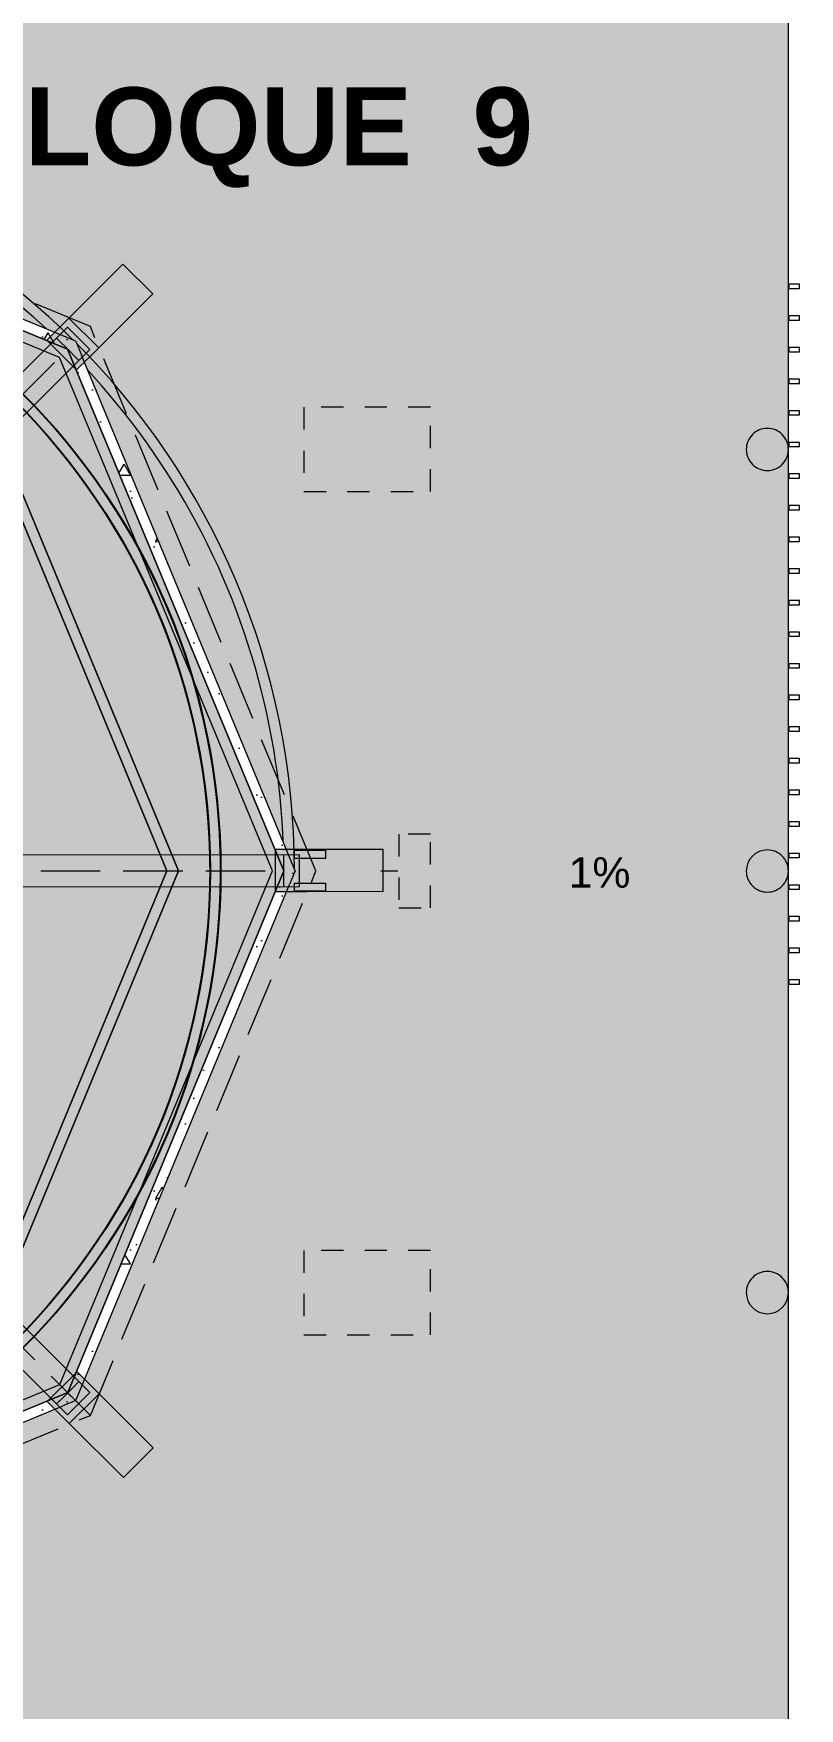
# Model space of a CAD drawing. Header units: metres. Extents: x 27 to 147, y -173 to 8.
# Drawn here: x 48.23 to 51.86, y -13.43 to -5.49 of the extents above; entities that cross this region are included whole.
import ezdxf
from ezdxf.enums import TextEntityAlignment as Align

# ---------------------------------------------------------------- set-up
doc = ezdxf.new("R2010")
doc.units = ezdxf.units.M
doc.set_wipeout_variables(frame=1)
for name, pattern in [('Hidden Line', [0.158749999999965, 0.10583333333331, -0.052916666666655]), ('Línea Oculta', [0.39122222328185996, 0.28222222328186, -0.109]), ('Wipeout_Contour', [1, 0, -1])]:
    doc.linetypes.add(name, pattern=pattern)
for name, color, linetype, lineweight, true_color in [('Annotation - Text_Pen_No__167', 7, 'Continuous', 13, 0x6a6a6a), ('INT _ Mobiliario_Pluma_Nº__90', 7, 'Continuous', 0, 0xc5ff15), ('RAMPA PROPUESTA 1 CERRAMIENTO_Pen_No__167', 7, 'Continuous', 13, 0x6a6a6a), ('Structural - Bearing_Pen_No__123', 7, 'Continuous', 0, 0xd8d8d8), ('Structural - Bearing_Pen_No__167', 7, 'Continuous', 13, 0x6a6a6a), ('Structural - Bearing_Pen_No__87', 7, 'Continuous', 20, 0x6a6a6a), ('Structural - Bearing_Pluma_Nº__123', 7, 'Continuous', 0, 0x008020), ('Structural - Bearing_Pluma_Nº__167', 7, 'Continuous', 0, 0x009fd5), ('Structural - Bearing_Pluma_Nº__27', 7, 'Continuous', 0, 0x6a6a6a)]:
    doc.layers.add(name, color=color, linetype=linetype, lineweight=lineweight, true_color=true_color)
for name, color, linetype, lineweight in [('ARQ _ Elementos 2D_Pluma_Nº__1', 7, 'Continuous', 5), ('Estructura – Carga_Pen_No__1', 7, 'Continuous', 13), ('MOD _ Estructura Compleja_Pluma_Nº__20', 7, 'Continuous', 5), ('MOD _ Forma_Pluma_Nº__2', 8, 'Continuous', 5), ('MOD _ Forma_Pluma_Nº__20', 7, 'Continuous', 5), ('Structural - Bearing_Pluma_Nº__2', 8, 'Continuous', 5), ('TEXTOS-SUBTITULO', 7, 'Continuous', 30)]:
    doc.layers.add(name, color=color, linetype=linetype, lineweight=lineweight)
doc.layers.add('Structural - Bearing', color=7, linetype='Continuous')
doc.styles.add('GENERATED_STYLE_1', font='arialbd.ttf')
doc.styles.add('TURBO_BASS', font='swisseb.ttf')
pattern_1 = [(0, (-157.1083220737695, -50.91834770848135), (0, 0.6235383155021312), [0.0600000023842, -0.300000011921]), (0, (-156.9283220666169, -50.60657856347855), (0, 0.6235383155021312), [0.0600000023842, -0.300000011921]), (60.00000000000014, (-157.1083220737695, -50.91834770848135), (-0.5400000214578027, 0.3117691577510643), [0.0600000023842, -0.3000000119210001]), (60.00000000000014, (-156.7483220594643, -50.91834770848135), (-0.5400000214578027, 0.3117691577510643), [0.0600000023842, -0.3000000119210001]), (120.0000000000003, (-157.0483220713853, -50.91834770848135), (0.5400000214578003, 0.3117691577510681), [0.06000000238419996, -0.3000000119209997]), (120.0000000000003, (-156.6883220570801, -50.91834770848135), (0.5400000214578003, 0.3117691577510681), [0.06000000238419996, -0.3000000119209997]), (0, (-157.1083220737695, -50.85834770609715), (0, 0.1200000047684), [0, -0.1200000047684, 0, -0.1800000071526]), (44.99999999999999, (-157.0483220713853, -50.85834770609715), (-0.08485281711415364, 0.08485281711415371), [0, -0.0900000035763, 0, -0.1500000059605])]

msp = doc.modelspace()

# ---------------------------------------------------------------- hatches: boundary and pattern name
at = {"transparency": 33554610}
h = msp.add_hatch(color=256, dxfattribs=at)
h.set_gradient(color1=(16, 86, 137), color2=(199, 200, 202), rotation=111.00000000000001, tint=1, name='INVSPHERICAL')
h.paths.add_polyline_path([(45.91939471081031, -5.959864568557185), (48.39433414798691, -6.984831821016916), (45.91962101925969, -9.45986095925665)])
h = msp.add_hatch(color=256, dxfattribs=at)
h.set_gradient(color1=(16, 86, 137), color2=(199, 200, 202), rotation=111.00000000000001, tint=1, name='INVSPHERICAL')
h.paths.add_polyline_path([(48.3952560593824, -6.985303279421094), (49.42007023517698, -9.460306553505353), (45.92007393369761, -9.459865803016447)])
h = msp.add_hatch(color=256, dxfattribs=at)
h.set_gradient(color1=(16, 86, 137), color2=(199, 200, 202), rotation=111.00000000000001, tint=1, name='INVSPHERICAL')
h.paths.add_polyline_path([(49.4195063384438, -9.448665142002403), (48.40183095492819, -11.92750876174572), (45.91953069031342, -9.460089117476889)])
h = msp.add_hatch(color=256, dxfattribs=at)
h.set_gradient(color1=(16, 86, 137), color2=(199, 200, 202), rotation=111.00000000000001, tint=1, name='INVSPHERICAL')
h.paths.add_polyline_path([(48.39623390688894, -11.93343972673606), (45.92118606913948, -12.96031220090584), (45.91961924632449, -9.460316222380078)])
at = {"layer": 'Estructura – Carga_Pen_No__1', "linetype": 'Continuous', "lineweight": 13}
msp.add_hatch(color=7, dxfattribs=at).paths.add_polyline_path([(50.76596817667459, -9.217104960240395), (50.76596817667459, -9.703337375530756), (50.5228519690294, -9.460221167885576)])
at = {"layer": 'MOD _ Forma_Pluma_Nº__2', "linetype": 'Continuous', "lineweight": 0, "true_color": 0x1f1f1f}
msp.add_hatch(color=250, dxfattribs=at).paths.add_polyline_path([(49.89089751903737, -9.358059449004065), (49.52866863249596, -9.358244674848399), (49.52877090253958, -9.558244648700542), (49.89099978908098, -9.558059422856209)])
at = {"layer": 'Structural - Bearing', "linetype": 'Continuous', "lineweight": 0, "true_color": 0x7f7f7f}
msp.add_hatch(color=8, dxfattribs=at).paths.add_polyline_path([(47.94950853865618, -6.986394002728465, 7239.501851656621), (47.95087500575465, -6.987515994453863), (47.91913518562683, -7.026149966787179, -7239.501851656621), (47.91779006957677, -7.025045506182485)])
at = {"layer": 'Structural - Bearing_Pen_No__123', "linetype": 'Continuous', "lineweight": 0, "true_color": 0xa2a2a2}
h = msp.add_hatch(color=253, dxfattribs=at)
h.paths.add_polyline_path([(51.81196548681011, -15.49178403729103), (51.81196548681011, -3.428658193289232), (45.86391879371497, -3.428658193289232, 0.9905383628707543), (45.86391879371497, -15.49178403729103)])
h.paths.add_polyline_path([(49.06940016288206, -9.460221164978035, -0.9999999999999999), (42.76940016288205, -9.460221164978035, -0.9999999999999999)], flags=0)
at = {"layer": 'Structural - Bearing_Pluma_Nº__123', "linetype": 'Continuous', "lineweight": 0, "true_color": 0x006018}
h = msp.add_hatch(color=108, dxfattribs=at)
h.paths.add_polyline_path([(43.44465278455999, -6.985216402418521), (42.41952657528228, -9.460984626164523), (43.44528551824936, -11.93559648893454), (45.92042100830599, -12.96008996452288), (48.39503276676783, -11.93433112586404), (49.41952634666438, -9.459195635807395), (48.39440024169488, -6.985216506726749), (45.91863191364064, -5.960090297449048)])
h.paths.add_polyline_path([(45.91863885822738, -6.014209887099218), (48.35613680533538, -7.023489724923712), (49.36540817002134, -9.459205976474285), (48.35675459833988, -11.89607256418089), (45.92040714576046, -12.90597035655917), (43.48354409939537, -11.89731833992774), (42.47364761743759, -9.460974264028627), (43.48292598223503, -7.02347985932146)], flags=0)
h = msp.add_hatch(color=108, dxfattribs=at)
h.paths.add_polyline_path([(42.92117574988845, -9.458112175148832), (43.80039772971821, -11.57997470286502), (45.92117574988845, -12.45811217514883), (48.04303827760464, -11.57889019531907), (48.92117574988845, -9.458112175148832), (48.04249611323871, -7.336791811798568), (45.92117574988845, -6.458112175148832), (43.79985538653818, -7.336791811798568)])
h.paths.add_polyline_path([(48.86705757239793, -9.458115633567948), (48.00476504156876, -11.54062674612972), (45.92116883286724, -12.40399256557625), (43.83866117890747, -11.54170146682916), (42.97529679250295, -9.45810871654671), (43.83812374956531, -7.375060174825697), (45.92117574988845, -6.512231785163456), (48.00422775021161, -7.375060174825725)], flags=0)

# ---------------------------------------------------------------- linework, layer by layer
at = {"color": 6}
for centre, radius in [((45.91952651755344, -9.460090223771195), 3.199993538297323), ((45.92042155265312, -9.460089995021148), 3.149378396329954)]:
    msp.add_circle(centre, radius, dxfattribs=at)
at = {"layer": 'MOD _ Forma_Pluma_Nº__20', "color": 7, "linetype": 'Continuous', "lineweight": 5, "flags": 128}
for points in [[(48.79775689518993, -6.721844835995332), (48.65629937614125, -6.58045965181889)], [(49.89089751903737, -9.358059449004065), (49.52866863249596, -9.358244674848399)], [(49.89099978908098, -9.558059422856209), (49.89089751903737, -9.358059449004065)], [(49.89099978908098, -9.558059422856209), (49.52877090253958, -9.558244648700542)], [(48.65850758241368, -12.33762052539489), (48.7998566009627, -12.19612686845141)]]:
    msp.add_lwpolyline(points, dxfattribs=at)
at = {"layer": 'RAMPA PROPUESTA 1 CERRAMIENTO_Pen_No__167', "color": 251, "linetype": 'Continuous', "lineweight": 13, "true_color": 0x6a6a6a}
for points in [[(51.81438332309637, -6.676702944260615), (51.81440016346784, -6.696702937170661), (51.86440014574296, -6.696660836242), (51.86438330537149, -6.676660843331954)], [(51.81438332309637, -6.826702944260706), (51.81440016346784, -6.846702937170752), (51.86440014574296, -6.846660836242091), (51.86438330537149, -6.826660843332045)], [(51.81438332309637, -6.976702944260799), (51.81440016346784, -6.996702937170845), (51.86440014574296, -6.996660836242183), (51.86438330537149, -6.976660843332137)], [(51.81438332309637, -7.12670294426089), (51.81440016346784, -7.146702937170936), (51.86440014574296, -7.146660836242274), (51.86438330537149, -7.126660843332228)], [(51.81438332309637, -7.276702944260526), (51.81440016346784, -7.296702937170572), (51.86440014574296, -7.296660836241911), (51.86438330537149, -7.276660843331864)], [(51.81438332309637, -7.426702944260617), (51.81440016346784, -7.446702937170663), (51.86440014574296, -7.446660836242001), (51.86438330537149, -7.426660843331955)], [(51.81438332309637, -7.576702944260708), (51.81440016346784, -7.596702937170754), (51.86440014574296, -7.596660836242092), (51.86438330537149, -7.576660843332046)], [(51.81438332309637, -7.726702944260799), (51.81440016346784, -7.746702937170845), (51.86440014574296, -7.746660836242183), (51.86438330537149, -7.726660843332137)], [(51.81438332309637, -7.87670294426089), (51.81440016346784, -7.896702937170936), (51.86440014574296, -7.896660836242274), (51.86438330537149, -7.876660843332228)], [(51.81438332309637, -8.026702944260526), (51.81440016346784, -8.046702937170572), (51.86440014574296, -8.04666083624191), (51.86438330537149, -8.026660843331864)], [(51.81438332309637, -8.176702944260617), (51.81440016346784, -8.196702937170663), (51.86440014574296, -8.196660836242001), (51.86438330537149, -8.176660843331955)], [(51.81438332309637, -8.326702944260708), (51.81440016346784, -8.346702937170754), (51.86440014574296, -8.346660836242092), (51.86438330537149, -8.326660843332046)], [(51.81438332309637, -8.476702944260799), (51.81440016346784, -8.496702937170845), (51.86440014574296, -8.496660836242183), (51.86438330537149, -8.476660843332137)], [(51.81438332309637, -8.62670294426089), (51.81440016346784, -8.646702937170936), (51.86440014574296, -8.646660836242274), (51.86438330537149, -8.626660843332228)], [(51.81438332309637, -8.776702944260526), (51.81440016346784, -8.796702937170572), (51.86440014574296, -8.79666083624191), (51.86438330537149, -8.776660843331864)], [(51.81438332309637, -8.926702944260617), (51.81440016346784, -8.946702937170663), (51.86440014574296, -8.946660836242001), (51.86438330537149, -8.926660843331955)], [(51.81438332309637, -9.076702944260708), (51.81440016346784, -9.096702937170754), (51.86440014574296, -9.096660836242092), (51.86438330537149, -9.076660843332046)], [(51.81438332309637, -9.226702944260799), (51.81440016346784, -9.246702937170845), (51.86440014574296, -9.246660836242183), (51.86438330537149, -9.226660843332137)], [(51.81438332309637, -9.37670294426089), (51.81440016346784, -9.396702937170936), (51.86440014574296, -9.396660836242274), (51.86438330537149, -9.376660843332228)], [(51.81438332309637, -9.526702944260526), (51.81440016346784, -9.546702937170572), (51.86440014574296, -9.54666083624191), (51.86438330537149, -9.526660843331864)], [(51.81438332309637, -9.676702944260617), (51.81440016346784, -9.696702937170663), (51.86440014574296, -9.696660836242001), (51.86438330537149, -9.676660843331955)], [(51.81438332309637, -9.826702944260708), (51.81440016346784, -9.846702937170754), (51.86440014574296, -9.846660836242092), (51.86438330537149, -9.826660843332046)], [(51.81438332309637, -9.976702944260799), (51.81440016346784, -9.996702937170845), (51.86440014574296, -9.996660836242182), (51.86438330537149, -9.976660843332136)]]:
    msp.add_lwpolyline(points, close=True, dxfattribs=at)
at = {"layer": 'Structural - Bearing_Pen_No__167', "color": 251, "linetype": 'Continuous', "lineweight": 13, "true_color": 0x6a6a6a}
for points in [[(51.81196548681011, -15.49178403729103), (51.81196548681011, -3.428658193289232), (45.86391879371497, -3.428658193289232, 0.9905383628707543), (45.86391879371497, -15.49178403729103)], [(48.14145339765514, -7.157509845286723, 0.4038400991344999), (43.69711343249028, -7.157735185015346, 0.4246636787430757), (43.69734692810894, -11.76293248466933, 0.4038095529444671), (48.14144499736642, -11.76294059068787, 0.4246946787083997)], [(49.06940016288206, -9.460221164978035, 0.9999999999999999), (42.76940016288205, -9.460221164978035, 0.9999999999999999)], [(49.06940016288206, -9.460221164978035, 0.9999999999999999), (42.76940016288202, -9.460221164978035, 0.9999999999999999)], [(51.61196647210113, -7.460221104027168, 0.414213562373095), (51.71196647210114, -7.560221104027168, 0.414213562373095), (51.81196647210115, -7.460221104027168, 0.414213562373095), (51.71196647210114, -7.360221104027168, 0.414213562373095)], [(51.61196647210113, -9.460221115542941, 0.414213562373095), (51.71196647210114, -9.56022111554294, 0.414213562373095), (51.81196647210115, -9.460221115542941, 0.414213562373095), (51.71196647210114, -9.360221115542942, 0.414213562373095)], [(51.61196647210096, -11.46022110402718, 0.414213562373095), (51.71196647210097, -11.56022110402717, 0.414213562373095), (51.81196647210098, -11.46022110402718, 0.414213562373095), (51.71196647210097, -11.36022110402717, 0.414213562373095)]]:
    msp.add_lwpolyline(points, format="xyb", close=True, dxfattribs=at)
at = {"layer": 'Structural - Bearing_Pen_No__167', "color": 251, "linetype": 'Hidden Line', "lineweight": 13, "true_color": 0x6a6a6a}
for points in [[(49.51440016349225, -7.660221104027155), (50.11440016349226, -7.660221104027155), (50.11440016349226, -7.260221104027154), (49.51440016349225, -7.260221104027154)], [(49.96440013871684, -9.285221020028782), (49.96440005169534, -9.635221020028771), (50.11440005169533, -9.635221057323703), (50.11440013871683, -9.285221057323714)], [(49.51440016349225, -11.66022110402716), (50.11440016349226, -11.66022110402716), (50.11440016349226, -11.26022110402715), (49.51440016349225, -11.26022110402715)]]:
    msp.add_lwpolyline(points, close=True, dxfattribs=at)
at = {"layer": 'Structural - Bearing_Pen_No__167', "color": 251, "linetype": 'Continuous', "lineweight": 13, "true_color": 0x6a6a6a}
for points in [[(49.46952631582883, -9.361966911897659), (49.61753332465253, -9.361966911897659), (49.61753332465253, -9.401266400142928), (49.46952631582883, -9.401266400142928)], [(49.61753332465253, -9.55558231844403), (49.46952631582883, -9.55558231844403), (49.46952631582883, -9.518487232418776), (49.61753332465253, -9.518487232418776)]]:
    msp.add_lwpolyline(points, close=True, dxfattribs=at)
at = {"layer": 'Structural - Bearing_Pen_No__87', "color": 251, "linetype": 'Continuous', "lineweight": 20, "true_color": 0x6a6a6a}
for centre, radius, start, end in [((45.91952643178161, -9.460090183140109), 3.549999999999998, 0.01464414158897709, 180.0146427811176), ((45.91952643173852, -9.460090014552724), 3.499999999999999, 0.01464277140027593, 180.0146441513067), ((45.91952651755344, -9.460090223771195), 3.199999999999995, 226.0212417434386, 46.02124174343857), ((45.91952651755344, -9.460090223771195), 3.149999999999998, 226.0212417434386, 46.02124174343857)]:
    msp.add_arc(centre, radius, start, end, dxfattribs=at)
at = {"layer": 'Structural - Bearing_Pluma_Nº__167', "color": 142, "linetype": 'Continuous', "lineweight": 0, "true_color": 0x009fd5}
msp.add_line((49.95940009520621, -9.460221018785623), (49.87940009520617, -9.460220998895002), dxfattribs=at)
at = {"layer": 'Structural - Bearing_Pluma_Nº__167', "color": 142, "linetype": 'Continuous', "lineweight": 0, "true_color": 0x009fd5, "flags": 128}
for points in [[(43.44465278455999, -6.985216402418521), (42.41952657528228, -9.460984626164523), (43.44528551824936, -11.93559648893454), (45.92042100830599, -12.96008996452288), (48.39503276676783, -11.93433112586404), (49.41952634666438, -9.459195635807395), (48.39440024169488, -6.985216506726749), (45.91863191364064, -5.960090297449048)], [(45.91863885822738, -6.014209887099218), (43.48292598223503, -7.02347985932146), (42.47364761743759, -9.460974264028627), (43.48354409939537, -11.89731833992774), (45.92040714576046, -12.90597035655917), (48.35675459833988, -11.89607256418089), (49.36540817002134, -9.459205976474285), (48.35613680533538, -7.023489724923712)], [(42.91952654675595, -9.460090203756542), (43.79874852658571, -11.58195273147273), (45.91952654675595, -12.46009020375654), (48.04138907447214, -11.58086822392678), (48.91952654675595, -9.460090203756542), (48.04084691010621, -7.338769840406277), (45.91952654675595, -6.460090203756542), (43.79820618340568, -7.338769840406277)], [(48.86540836926542, -9.460093662175657), (48.00257854707911, -7.377038203433434), (45.91952654675595, -6.514209813771165), (43.83647454643281, -7.377038203433406), (42.97364758937044, -9.460086745154419), (43.83701197577497, -11.54367949543687), (45.91951962973474, -12.40597059418396), (48.00311583843626, -11.54260477473743)]]:
    msp.add_lwpolyline(points, close=True, dxfattribs=at)
msp.add_lwpolyline([(49.06940016288229, -9.460221164977787, 0.9999999999999999), (42.76940016288214, -9.460221164977787, 0.9999999999999999)], format="xyb", close=True, dxfattribs=at)
at = {"layer": 'Structural - Bearing_Pluma_Nº__27', "color": 251, "linetype": 'Continuous', "lineweight": 0, "true_color": 0x6a6a6a}
for centre, radius, start, end in [((45.91952651756003, -9.46009022381829), 3.200000000032466, 50.626771644135, 50.59511433935235), ((45.91952651755906, -9.46009022381765), 3.150000000032581, 50.62677164411772, 50.59511433933395)]:
    msp.add_arc(centre, radius, start, end, dxfattribs=at)

# ---------------------------------------------------------------- texts
at = {"layer": 'Annotation - Text_Pen_No__167', "color": 251, "linetype": 'Continuous', "lineweight": 13, "true_color": 0x6a6a6a, "insert": (50.76997007822715, -9.394688904596359), "char_height": 0.145, "attachment_point": 1, "style": 'GENERATED_STYLE_1'}
msp.add_mtext('\\A1;{\\pql;\\fArial|b0|i0|c0|p34;1%}', dxfattribs=at)

# ---------------------------------------------------------------- next in the draw order: wipeouts: each hides what was drawn before it
at = {"color": 254, "linetype": 'Wipeout_Contour', "lineweight": 0, "ltscale": 630.4418923281493}
msp.add_wipeout([(48.39440025833846, -6.98521649175466), (48.45973186402352, -7.012267949784023), (48.43266371113884, -6.946943258995295)], dxfattribs=at).dxf.layer = 'Structural - Bearing'
at = {"color": 254, "linetype": 'Wipeout_Contour', "lineweight": 0, "ltscale": 632.1106897632487}
msp.add_wipeout([(49.41952634666438, -9.459195602933145), (49.4465979597154, -9.524528643334834), (49.473644523522914, -9.459185229200722)], dxfattribs=at).dxf.layer = 'Structural - Bearing'
at = {"color": 254, "linetype": 'Wipeout_Contour', "lineweight": 0, "ltscale": 627.5664698904212}
msp.add_wipeout([(48.36798961414969, -11.99966618773765), (48.43331084434867, -11.97258968632095), (48.39503272116828, -11.934331125067066)], dxfattribs=at).dxf.layer = 'Structural - Bearing'

# ---------------------------------------------------------------- next in the draw order: hatches: boundary and pattern name
at = {"layer": 'Structural - Bearing_Pluma_Nº__2', "linetype": 'Continuous', "lineweight": 5}
h = msp.add_hatch(dxfattribs=at)
h.set_pattern_fill('HORMIGÓN_ARMADO', color=8, style=0, pattern_type=2)
h.set_pattern_definition(pattern_1)
h.paths.add_polyline_path([(49.41952634666438, -9.459195602933155), (49.4465979597154, -9.524528643334838), (49.47364452352292, -9.459185229200719)])
h = msp.add_hatch(dxfattribs=at)
h.set_pattern_fill('HORMIGÓN_ARMADO', color=8, style=0, pattern_type=2)
h.set_pattern_definition(pattern_1)
h.paths.add_polyline_path([(48.36798961414968, -11.99966618773765), (48.43331084434863, -11.97258968632095), (48.39503272116826, -11.93433112506707)])

# ---------------------------------------------------------------- next in the draw order: wipeouts: each hides what was drawn before it
at = {"color": 254, "linetype": 'Wipeout_Contour', "lineweight": 0, "ltscale": 630.5743495795691}
msp.add_wipeout([(48.43266371134149, -6.946943259414722), (48.36733210565649, -6.919891801385381), (48.39440025854114, -6.985216492174052)], dxfattribs=at).dxf.layer = 'Structural - Bearing'

# ---------------------------------------------------------------- next in the draw order: hatches: boundary and pattern name
at = {"layer": 'Structural - Bearing_Pluma_Nº__2', "linetype": 'Continuous', "lineweight": 5}
h = msp.add_hatch(dxfattribs=at)
h.set_pattern_fill('HORMIGÓN_ARMADO', color=8, style=0, pattern_type=2)
h.set_pattern_definition(pattern_1)
h.paths.add_polyline_path([(48.43266371134149, -6.946943259414715), (48.36733210565649, -6.919891801385381), (48.39440025854117, -6.985216492174052)])

# ---------------------------------------------------------------- next in the draw order: wipeouts: each hides what was drawn before it
at = {"color": 254, "linetype": 'Wipeout_Contour', "lineweight": 0, "ltscale": 631.9401041495644}
msp.add_wipeout([(49.41952634666438, -9.459195602837488), (49.473644523522914, -9.459185229105065), (49.44657291047189, -9.393852188703383)], dxfattribs=at).dxf.layer = 'Structural - Bearing'
at = {"color": 254, "linetype": 'Wipeout_Contour', "lineweight": 0, "ltscale": 627.5373290290552}
msp.add_wipeout([(48.39503272133129, -11.93433112469937), (48.43331084451171, -11.97258968595326), (48.460353951530294, -11.907254623282661)], dxfattribs=at).dxf.layer = 'Structural - Bearing'

# ---------------------------------------------------------------- next in the draw order: wipeouts: each hides what was drawn before it
at = {"color": 254, "linetype": 'Wipeout_Contour', "lineweight": 0, "ltscale": 836.2335706731805}
msp.add_wipeout([(45.91863194284287, -5.96009027743444), (48.3944002583385, -6.985216492174027), (48.367332105656494, -6.919891801814318), (45.983956632213825, -5.93302212499468)], dxfattribs=at).dxf.layer = 'Structural - Bearing'

# ---------------------------------------------------------------- next in the draw order: hatches: boundary and pattern name
at = {"layer": 'Structural - Bearing_Pluma_Nº__2', "linetype": 'Continuous', "lineweight": 5}
h = msp.add_hatch(dxfattribs=at)
h.set_pattern_fill('HORMIGÓN_ARMADO', color=8, style=0, pattern_type=2)
h.set_pattern_definition(pattern_1)
h.paths.add_polyline_path([(45.91863194284286, -5.960090277434452), (48.39440025833846, -6.985216492174024), (48.36733210565649, -6.919891801814321), (45.98395663221379, -5.933022124994684)])

# ---------------------------------------------------------------- next in the draw order: linework, layer by layer
at = {"layer": 'MOD _ Estructura Compleja_Pluma_Nº__20', "color": 7, "linetype": 'Línea Oculta', "lineweight": 5, "flags": 128}
msp.add_lwpolyline([(48.50213518427472, -6.877481557050109), (45.91952651755366, -5.807730020991974)], dxfattribs=at)
at = {"layer": 'MOD _ Forma_Pluma_Nº__20', "color": 7, "linetype": 'Continuous', "lineweight": 5, "flags": 128}
for points in [[(48.65629937614125, -6.58045965181889), (48.40023035347457, -6.836659683403857)], [(48.40023035347457, -6.836659683403857), (48.29553631395197, -6.94140728603505)]]:
    msp.add_lwpolyline(points, dxfattribs=at)
at = {"layer": 'Structural - Bearing_Pluma_Nº__27', "color": 251, "linetype": 'Continuous', "lineweight": 0, "true_color": 0x6a6a6a, "flags": 128}
for points in [[(48.43266371134149, -6.946943259424293), (45.98395663221385, -5.93302212499467)], [(45.91863194284292, -5.960090277434452), (48.39440025833852, -6.985216492174052)], [(48.43266371134149, -6.946943259424279), (48.45973186402352, -7.012267949784009)]]:
    msp.add_lwpolyline(points, dxfattribs=at)

# ---------------------------------------------------------------- next in the draw order: texts
at = {"layer": 'TEXTOS-SUBTITULO', "style": 'TURBO_BASS'}
msp.add_text('BLOQUE  9', height=0.3696735943858677, dxfattribs=at).set_placement((49.20945222131203, -6.11271318944307, 4.928163850518361e-05), align=Align.CENTER)

# ---------------------------------------------------------------- next in the draw order: wipeouts: each hides what was drawn before it
at = {"color": 254, "linetype": 'Wipeout_Contour', "lineweight": 0, "ltscale": 841.6552247435412}
msp.add_wipeout([(48.39440025833846, -6.985216492174051), (49.41952633940982, -9.459195602837488), (49.44657289646806, -9.393852189190772), (48.45973187512222, -7.012267952303423)], dxfattribs=at).dxf.layer = 'Structural - Bearing'

# ---------------------------------------------------------------- next in the draw order: hatches: boundary and pattern name
at = {"layer": 'MOD _ Forma_Pluma_Nº__2', "linetype": 'Continuous', "lineweight": 0, "true_color": 0x1f1f1f}
for points in [[(48.65629937614125, -6.58045965181889), (48.40023035347457, -6.836659683403857), (48.54168787252326, -6.9780448675803), (48.79775689518993, -6.721844835995332)], [(48.40023035347457, -6.836659683403857), (48.29553631395197, -6.94140728603505), (48.43699383300066, -7.082792470211492), (48.54168787252326, -6.9780448675803)]]:
    msp.add_hatch(color=250, dxfattribs=at).paths.add_polyline_path(points)
at = {"layer": 'Structural - Bearing_Pluma_Nº__2', "linetype": 'Continuous', "lineweight": 5}
h = msp.add_hatch(dxfattribs=at)
h.set_pattern_fill('HORMIGÓN_ARMADO', color=8, style=0, pattern_type=2)
h.set_pattern_definition(pattern_1)
h.paths.add_polyline_path([(48.39440025833846, -6.985216492174052), (49.4195263394098, -9.459195602837488), (49.44657289646807, -9.393852189190772), (48.4597318751222, -7.012267952303423)])

# ---------------------------------------------------------------- next in the draw order: linework, layer by layer
at = {"layer": 'INT _ Mobiliario_Pluma_Nº__90', "color": 60, "linetype": 'Continuous', "lineweight": 0, "true_color": 0xc5ff15}
msp.add_line((48.44728829410371, -7.03776577136704), (48.34120198715948, -6.931720047837294), dxfattribs=at)
at = {"layer": 'INT _ Mobiliario_Pluma_Nº__90', "color": 60, "linetype": 'Continuous', "lineweight": 0, "true_color": 0xc5ff15, "flags": 128}
msp.add_lwpolyline([(46.10090826799927, -9.38504375082449), (48.49963868314762, -6.985395347969392), (48.39355237620344, -6.87934962443966), (45.99483317675868, -9.278986807298965)], dxfattribs=at)
at = {"layer": 'MOD _ Forma_Pluma_Nº__20', "color": 7, "linetype": 'Continuous', "lineweight": 5, "flags": 128}
for points in [[(48.79775689518993, -6.721844835995332), (48.54168787252326, -6.9780448675803)], [(48.54168787252326, -6.9780448675803), (48.40023035347457, -6.836659683403857)], [(48.43699383300066, -7.082792470211492), (48.29553631395197, -6.94140728603505)], [(48.54168787252326, -6.9780448675803), (48.43699383300066, -7.082792470211492)], [(49.52866863249596, -9.358244674848399), (49.38057104158531, -9.358320404593703)]]:
    msp.add_lwpolyline(points, dxfattribs=at)
at = {"layer": 'Structural - Bearing_Pluma_Nº__27', "color": 251, "linetype": 'Continuous', "lineweight": 0, "true_color": 0x6a6a6a, "flags": 128}
for points in [[(48.39440025833846, -6.985216492174052), (49.41952634666438, -9.459195602837488)], [(49.47364452330737, -9.459185229200747), (48.45973186402352, -7.012267949784009)], [(49.47364452330737, -9.459185229200747), (49.44659795933677, -9.524528643334824)]]:
    msp.add_lwpolyline(points, dxfattribs=at)

# ---------------------------------------------------------------- next in the draw order: wipeouts: each hides what was drawn before it
at = {"color": 254, "linetype": 'Wipeout_Contour', "lineweight": 0, "ltscale": 839.6800077526955}
msp.add_wipeout([(49.41952634048687, -9.459195602837461), (48.39503272133129, -11.934331125067047), (48.460353936564076, -11.907254627783018), (49.44659796929034, -9.524528657329803)], dxfattribs=at).dxf.layer = 'Structural - Bearing'

# ---------------------------------------------------------------- next in the draw order: hatches: boundary and pattern name
at = {"layer": 'MOD _ Forma_Pluma_Nº__2', "linetype": 'Continuous', "lineweight": 0, "true_color": 0x1f1f1f}
msp.add_hatch(color=250, dxfattribs=at).paths.add_polyline_path([(49.52866863249596, -9.358244674848399), (49.38057104158531, -9.358320404593703), (49.38067331162893, -9.558320378445861), (49.52877090253958, -9.558244648700542)])
at = {"layer": 'Structural - Bearing_Pluma_Nº__2', "linetype": 'Continuous', "lineweight": 5}
h = msp.add_hatch(dxfattribs=at)
h.set_pattern_fill('HORMIGÓN_ARMADO', color=8, style=0, pattern_type=2)
h.set_pattern_definition(pattern_1)
h.paths.add_polyline_path([(49.41952634048687, -9.45919560283746), (48.39503272133129, -11.93433112506705), (48.4603539365641, -11.90725462778302), (49.44659796929034, -9.524528657329816)])

# ---------------------------------------------------------------- next in the draw order: linework, layer by layer
at = {"layer": 'INT _ Mobiliario_Pluma_Nº__90', "color": 60, "linetype": 'Continuous', "lineweight": 0, "true_color": 0xc5ff15}
msp.add_line((49.41986396238252, -9.534195480511121), (49.41982562463733, -9.384195485410393), dxfattribs=at)
at = {"layer": 'INT _ Mobiliario_Pluma_Nº__90', "color": 60, "linetype": 'Continuous', "lineweight": 0, "true_color": 0xc5ff15, "flags": 128}
msp.add_lwpolyline([(46.10088119178647, -9.535043762644047), (49.49391275792789, -9.53417655475146), (49.49387442018269, -9.384176559650731), (46.10090826799927, -9.385043750824494)], dxfattribs=at)
at = {"layer": 'MOD _ Estructura Compleja_Pluma_Nº__20', "color": 7, "linetype": 'Línea Oculta', "lineweight": 5, "flags": 128}
for points in [[(49.57188672033283, -9.46009022377111), (48.50213518427472, -6.877481557050109)], [(45.91952651755366, -9.460090223771152), (48.39440022913618, -6.98521651218862)], [(45.91952643176029, -9.460090098846413), (49.4195263174621, -9.45919562285207)], [(48.50213518427472, -12.0426988904921), (49.57188672033283, -9.46009022377111)]]:
    msp.add_lwpolyline(points, dxfattribs=at)
at = {"layer": 'MOD _ Forma_Pluma_Nº__20', "color": 7, "linetype": 'Continuous', "lineweight": 5, "flags": 128}
for points in [[(49.38067331162893, -9.558320378445861), (49.38057104158531, -9.358320404593703)], [(49.52877090253958, -9.558244648700542), (49.38067331162893, -9.558320378445861)], [(48.54359111842223, -11.940123346968), (48.43881675611175, -11.83545608766035)], [(48.7998566009627, -12.19612686845141), (48.54359111842223, -11.940123346968)]]:
    msp.add_lwpolyline(points, dxfattribs=at)
at = {"layer": 'Structural - Bearing_Pluma_Nº__27', "color": 251, "linetype": 'Continuous', "lineweight": 0, "true_color": 0x6a6a6a, "flags": 128}
for points in [[(49.41952634666438, -9.45919560283746), (48.39503272133129, -11.93433112506708)], [(48.43331084432276, -11.97258968595323), (49.44659795933677, -9.524528643334824)], [(48.43331084432276, -11.97258968595323), (48.36798961414968, -11.99966618773768)]]:
    msp.add_lwpolyline(points, dxfattribs=at)

# ---------------------------------------------------------------- next in the draw order: wipeouts: each hides what was drawn before it
at = {"color": 254, "linetype": 'Wipeout_Contour', "lineweight": 0, "ltscale": 831.5243429611137}
msp.add_wipeout([(48.39503272133125, -11.934331125067061), (45.97718726445633, -12.936559598934664), (45.99633324236363, -12.982748683467413), (48.36798961414961, -11.999666187737645)], dxfattribs=at).dxf.layer = 'Structural - Bearing'

# ---------------------------------------------------------------- next in the draw order: hatches: boundary and pattern name
at = {"layer": 'MOD _ Forma_Pluma_Nº__2', "linetype": 'Continuous', "lineweight": 0, "true_color": 0x1f1f1f}
for points in [[(48.54359111842223, -11.940123346968), (48.43881675611175, -11.83545608766035), (48.29746773756267, -11.97694974460383), (48.40224209987321, -12.08161700391147)], [(48.7998566009627, -12.19612686845141), (48.54359111842223, -11.940123346968), (48.40224209987321, -12.08161700391147), (48.65850758241368, -12.33762052539489)]]:
    msp.add_hatch(color=250, dxfattribs=at).paths.add_polyline_path(points)
at = {"layer": 'Structural - Bearing_Pluma_Nº__2', "linetype": 'Continuous', "lineweight": 5}
h = msp.add_hatch(dxfattribs=at)
h.set_pattern_fill('HORMIGÓN_ARMADO', color=8, style=0, pattern_type=2)
h.set_pattern_definition(pattern_1)
h.paths.add_polyline_path([(48.39503272133129, -11.93433112506707), (45.97718726445635, -12.93655959893467), (45.99633324236368, -12.98274868346741), (48.36798961414968, -11.99966618773765)])

# ---------------------------------------------------------------- next in the draw order: linework, layer by layer
at = {"layer": 'ARQ _ Elementos 2D_Pluma_Nº__1', "color": 7, "linetype": 'Continuous', "lineweight": 5}
for points in [[(43.44528553970591, -11.9355964641153), (45.92042097910371, -12.96008996452288), (48.39503272133129, -11.93433112506707), (49.41952634666438, -9.459195602837474), (48.39440025833846, -6.985216492174024), (45.91863194284292, -5.960090277434452), (43.44465274940157, -6.985216406402165), (42.41952657528225, -9.460984639119863)], [(43.48354409939535, -11.89731833992774), (45.92040714576046, -12.90597035655916), (48.35675459833988, -11.89607256418089), (49.3654081700214, -9.4592059764742), (48.35613680533544, -7.023489724923754), (45.91863885822738, -6.014209887099232), (43.48292598223503, -7.023479859321446), (42.47364761743759, -9.460974264028655)], [(42.91952654675595, -9.460090203756556), (43.79820620319632, -7.33876986019691), (45.91952654675595, -6.460090203756556), (48.04084689031561, -7.33876986019691), (48.91952654675595, -9.460090203756556), (48.04138907243282, -11.5808682265888), (45.91952654675595, -12.46009020375656), (43.79874852392371, -11.58195272943342)], [(42.97364758937047, -9.460086745154419), (43.83647454643284, -7.377038203433406), (45.91952654675595, -6.514209813771179), (48.00257854707911, -7.377038203433434), (48.86540836926542, -9.460093662175657), (48.00311583843626, -11.54260477473745), (45.91951962973474, -12.40597059418397), (43.837011975775, -11.54367949543685)]]:
    msp.add_lwpolyline(points, close=True, dxfattribs=at)
at = {"layer": 'INT _ Mobiliario_Pluma_Nº__90', "color": 60, "linetype": 'Continuous', "lineweight": 0, "true_color": 0xc5ff15}
msp.add_line((48.34184834494869, -11.9878408536289), (48.44790753535563, -11.88176801011925), dxfattribs=at)
at = {"layer": 'INT _ Mobiliario_Pluma_Nº__90', "color": 60, "linetype": 'Continuous', "lineweight": 0, "true_color": 0xc5ff15, "flags": 128}
msp.add_lwpolyline([(45.99485675327355, -9.641151353574621), (48.39421212200534, -12.04019789071329), (48.50027131241234, -11.93412504720366), (46.10088119178647, -9.535043762644026)], dxfattribs=at)
at = {"layer": 'MOD _ Estructura Compleja_Pluma_Nº__20', "color": 7, "linetype": 'Línea Oculta', "lineweight": 5, "flags": 128}
for points in [[(43.33691785083269, -6.877481557050109), (43.6619441507317, -7.202507856949117), (44.01914086861143, -7.559704574828848), (44.40773155183024, -7.948295258047628), (44.82133555211271, -8.361899258330132), (45.25316150320907, -8.79372520942646), (45.69611883494065, -9.236682541158066), (45.91952651755366, -9.46009022377111), (46.14293420016674, -9.683497906384138), (46.58589153189837, -10.12645523811573), (47.01771748299461, -10.55828118921206), (47.4313214832772, -10.97188518949459), (47.81991216649595, -11.36047587271334), (48.17710888437568, -11.7176725905931), (48.50213518427472, -12.0426988904921)], [(45.91952651755366, -13.11245042655023), (48.50213518427472, -12.0426988904921)]]:
    msp.add_lwpolyline(points, dxfattribs=at)
at = {"layer": 'MOD _ Forma_Pluma_Nº__20', "color": 7, "linetype": 'Continuous', "lineweight": 5, "flags": 128}
for points in [[(48.29746773756267, -11.97694974460383), (48.43881675611175, -11.83545608766035)], [(48.40224209987321, -12.08161700391147), (48.29746773756267, -11.97694974460383)], [(48.40224209987321, -12.08161700391147), (48.54359111842223, -11.940123346968)], [(48.65850758241368, -12.33762052539489), (48.40224209987321, -12.08161700391147)]]:
    msp.add_lwpolyline(points, dxfattribs=at)
at = {"layer": 'Structural - Bearing_Pluma_Nº__27', "color": 251, "linetype": 'Continuous', "lineweight": 0, "true_color": 0x6a6a6a, "flags": 128}
for points in [[(48.39503272133129, -11.93433112506707), (45.97718726445635, -12.93655959893467)], [(45.99633324236368, -12.98274868346741), (48.36798961414968, -11.99966618773768)]]:
    msp.add_lwpolyline(points, dxfattribs=at)

doc.saveas('drawing.dxf')
